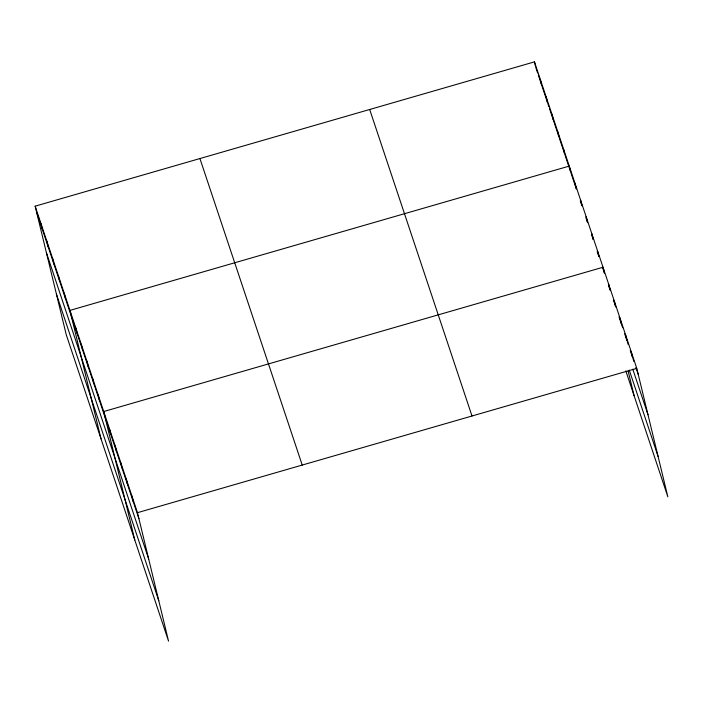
<?xml version="1.0" encoding="UTF-8"?>
<svg xmlns="http://www.w3.org/2000/svg" width="703" height="703" viewBox="0 0 703 703"><rect width="100%" height="100%" fill="white"/><g stroke="black" fill="none" stroke-linecap="round" stroke-linejoin="round"><path stroke-width="1.05" d="M35.15 206.172L137.472 512.68L168.544 641.127L66.223 334.619L35.15 206.172L534.456 61.873L636.777 368.381L667.85 496.828L625.811 370.885M137.472 512.68L636.777 368.381M535.914 67.892L537.619 72.998M538.305 75.036L541.372 84.237L540.255 79.246M541.714 85.256L547.514 102.629L546.055 96.61M547.848 103.649L548.876 106.715M549.553 108.754L553.305 119.993L551.855 113.983M553.648 121.013L558.762 136.338M559.105 137.366L564.562 153.711M564.904 154.73L570.704 172.103L569.245 166.093L69.94 310.392L101.012 438.83M571.029 173.096L576.328 188.958L574.878 182.947M580.3 200.856L581.961 205.821L580.502 199.801M585.933 217.719L587.585 222.675L586.126 216.665M591.557 234.574L593.209 239.53L591.759 233.519M597.181 251.437L598.842 256.393L597.383 250.382M602.814 268.291L604.466 273.247L603.016 267.237L103.701 411.536L134.774 539.974M608.438 285.146L610.099 290.111L608.64 284.091M613.403 300.023L615.723 306.965L614.264 300.954M619.035 316.886L621.347 323.819L619.897 317.809M621.68 324.812L622.673 327.791M624.659 333.74L626.979 340.683L625.521 334.672M627.304 341.676L628.297 344.646M630.283 350.595L632.603 357.537L631.153 351.526M632.937 358.53L633.93 361.509M635.916 367.458L638.236 374.4M632.779 369.18L648.008 414.796M629.273 370.147L658.078 456.423M369.69 109.492L472.003 416M199.924 158.553L302.237 465.07M36.609 212.192L138.922 518.7M46.38 252.588L148.693 559.096M56.451 294.214L158.764 600.722M628.166 371.219L634.088 395.675M563.446 148.72L564.658 153.729M557.655 131.356L558.867 136.364M534.456 61.873L535.668 66.89M131.839 495.826L133.298 501.837M126.215 478.971L127.665 484.982M120.582 462.108L122.041 468.119M114.958 445.254L116.417 451.264M109.334 428.391L110.784 434.41M98.077 394.682L99.527 400.692M92.445 377.819L93.903 383.829M86.82 360.964L88.279 366.975M81.197 344.101L82.646 350.12M75.564 327.246L77.022 333.257M64.14 293.019L65.599 299.03M58.34 275.655L59.799 281.666M52.54 258.282L53.999 264.293M46.75 240.909L48.199 246.929M40.95 223.545L42.4 229.556"/></g></svg>
